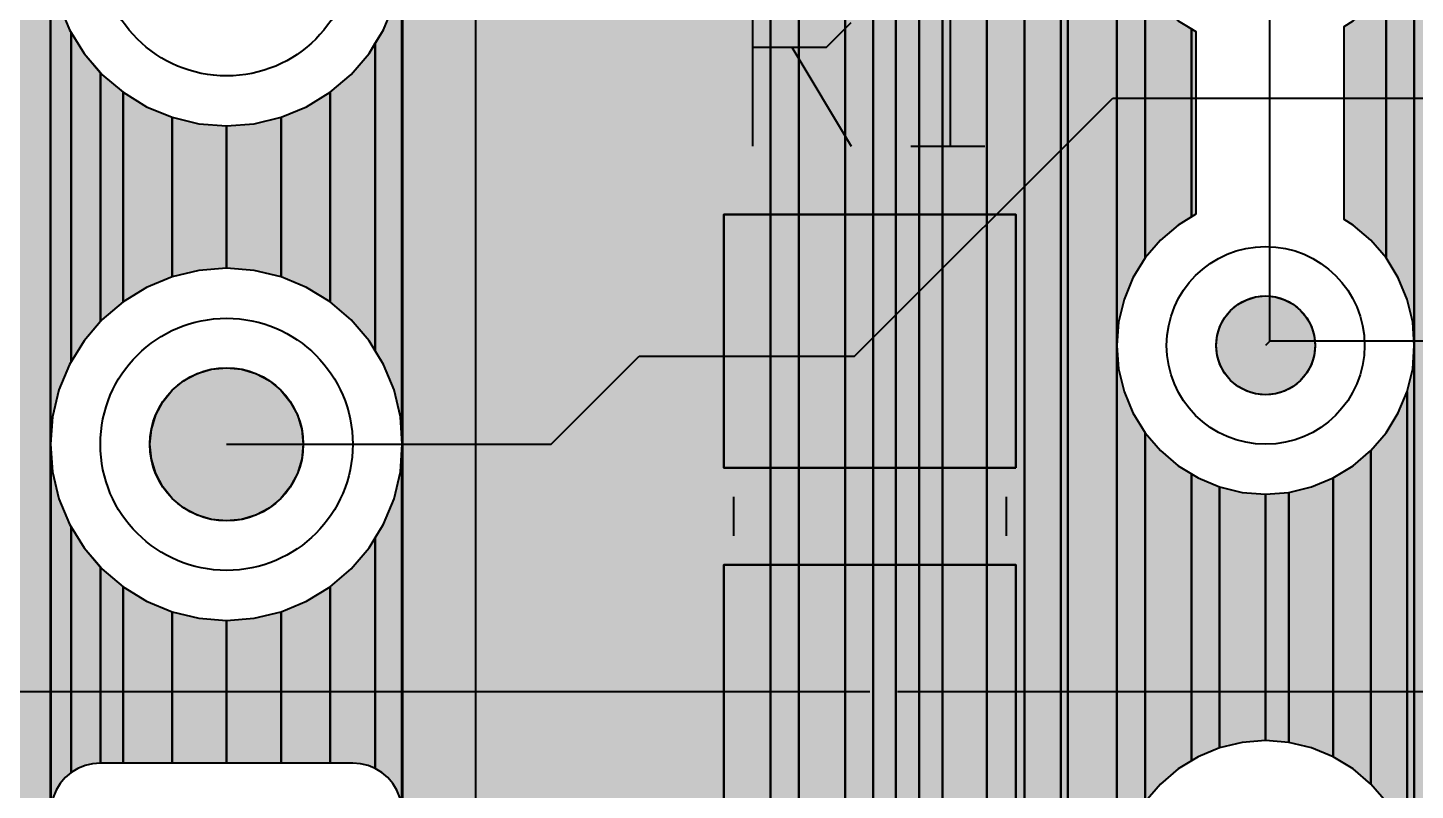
# Model space of a CAD drawing. Header units: millimetres. Extents: x 1.4 to 58.4, y 2.1 to 36.1.
# Drawn here: x 5.85 to 12.97, y 13.78 to 17.7 of the extents above; entities that cross this region are included whole.
import ezdxf

# ---------------------------------------------------------------- set-up
doc = ezdxf.new("R2010")
doc.units = ezdxf.units.MM
for name, color, linetype in [('bottom_copper', 7, 'Continuous'), ('drill_plated', 7, 'Continuous'), ('top_copper', 7, 'Continuous'), ('top_silk', 7, 'Continuous')]:
    doc.layers.add(name, color=color, linetype=linetype)

# ---------------------------------------------------------------- blocks, each defined once
blk = doc.blocks.new('Block19541')
at = {"layer": 'bottom_copper', "lineweight": 40}
for points in [[(0.894, 0), (0.6424, 0), (0.6424, 32.385), (0.894, 32.385), (0.894, 0)], [(0.6424, 13.081), (0.6353, 13.2006), (0.6073, 13.3172), (0.5614, 13.428), (0.4988, 13.5303), (0.4988, 14.9177), (0.5614, 15.02), (0.6073, 15.1308), (0.6353, 15.2474), (0.6424, 15.367), (0.6424, 13.081)], [(0.4988, 13.5303), (0.4209, 13.6215), (0.3297, 13.6994), (0.2833, 13.7278), (0.2833, 14.7202), (0.3297, 14.7486), (0.4209, 14.8265), (0.4988, 14.9177), (0.4988, 13.5303)], [(0.6424, 10.287), (0.6353, 10.4066), (0.6073, 10.5232), (0.6073, 12.8448), (0.6353, 12.9614), (0.6424, 13.081), (0.6424, 10.287)], [(0.6073, 10.5232), (0.5614, 10.634), (0.4988, 10.7363), (0.4209, 10.8275), (0.4209, 12.5405), (0.4988, 12.6317), (0.5614, 12.734), (0.6073, 12.8448), (0.6073, 10.5232)], [(0.4209, 10.8275), (0.3297, 10.9054), (0.2274, 10.968), (0.2274, 12.4), (0.3297, 12.4626), (0.4209, 12.5405), (0.4209, 10.8275)], [(0.2274, 10.968), (0.1166, 11.0139), (0, 11.0419), (0, 12.3261), (0.1166, 12.3541), (0.2274, 12.4), (0.2274, 10.968)], [(0, 11.0419), (-0.1196, 11.0514), (-0.1208, 11.0513), (-0.1208, 12.3167), (-0.1196, 12.3167), (0, 12.3261), (0, 11.0419)]]:
    blk.add_hatch(color=7, dxfattribs=at).paths.add_polyline_path(points, flags=0)
at = {"layer": 'bottom_copper', "color": 7, "lineweight": 40}
for points in [[(0.894, 0), (0.6424, 0), (0.6424, 32.385), (0.894, 32.385), (0.894, 0)], [(0.6424, 13.081), (0.6353, 13.2006), (0.6073, 13.3172), (0.5614, 13.428), (0.4988, 13.5303), (0.4988, 14.9177), (0.5614, 15.02), (0.6073, 15.1308), (0.6353, 15.2474), (0.6424, 15.367), (0.6424, 13.081)], [(0.4988, 13.5303), (0.4209, 13.6215), (0.3297, 13.6994), (0.2833, 13.7278), (0.2833, 14.7202), (0.3297, 14.7486), (0.4209, 14.8265), (0.4988, 14.9177), (0.4988, 13.5303)], [(0.6424, 10.287), (0.6353, 10.4066), (0.6073, 10.5232), (0.6073, 12.8448), (0.6353, 12.9614), (0.6424, 13.081), (0.6424, 10.287)], [(0.6073, 10.5232), (0.5614, 10.634), (0.4988, 10.7363), (0.4209, 10.8275), (0.4209, 12.5405), (0.4988, 12.6317), (0.5614, 12.734), (0.6073, 12.8448), (0.6073, 10.5232)], [(0.4209, 10.8275), (0.3297, 10.9054), (0.2274, 10.968), (0.2274, 12.4), (0.3297, 12.4626), (0.4209, 12.5405), (0.4209, 10.8275)], [(0.2274, 10.968), (0.1166, 11.0139), (0, 11.0419), (0, 12.3261), (0.1166, 12.3541), (0.2274, 12.4), (0.2274, 10.968)], [(0, 11.0419), (-0.1196, 11.0514), (-0.1208, 11.0513), (-0.1208, 12.3167), (-0.1196, 12.3167), (0, 12.3261), (0, 11.0419)]]:
    blk.add_lwpolyline(points, close=True, dxfattribs=at)
blk = doc.blocks.new('Block20023')
at = {"layer": 'bottom_copper', "lineweight": 40}
for points in [[(0, 10.0259), (-0.1196, 10.0354), (-0.1208, 10.0353), (-0.1208, 32.385), (0, 32.385), (0, 10.0259)], [(0.2274, 9.952), (0.1166, 9.9979), (0, 10.0259), (0, 32.385), (0.2274, 32.385), (0.2274, 9.952)], [(0.4209, 9.8115), (0.3297, 9.8894), (0.2274, 9.952), (0.2274, 32.385), (0.4209, 32.385), (0.4209, 9.8115)], [(0.6073, 9.5072), (0.5614, 9.618), (0.4988, 9.7203), (0.4209, 9.8115), (0.4209, 32.385), (0.6073, 32.385), (0.6073, 9.5072)], [(0.6424, 9.271), (0.6353, 9.3906), (0.6073, 9.5072), (0.6073, 32.385), (0.6424, 32.385), (0.6424, 9.271)], [(0.8941, 0), (0.6424, 0), (0.6424, 32.385), (0.8941, 32.385), (0.8941, 0)], [(1.04, 13.5303), (0.9774, 13.428), (0.9315, 13.3172), (0.9035, 13.2006), (0.8941, 13.081), (0.8941, 15.367), (0.9035, 15.2474), (0.9315, 15.1308), (0.9774, 15.02), (1.04, 14.9177), (1.04, 13.5303)], [(1.2774, 13.7412), (1.2091, 13.6994), (1.1179, 13.6215), (1.04, 13.5303), (1.04, 14.9177), (1.1179, 14.8265), (1.2091, 14.7486), (1.2774, 14.7068), (1.2774, 13.7412)], [(1.2993, 13.7546), (1.2774, 13.7412), (1.2774, 14.7068), (1.2993, 14.6934), (1.2993, 13.7546)], [(1.04, 10.7363), (0.9774, 10.634), (0.9315, 10.5232), (0.9035, 10.4066), (0.8941, 10.287), (0.8941, 13.081), (0.9035, 12.9614), (0.9315, 12.8448), (0.9774, 12.734), (1.04, 12.6317), (1.04, 10.7363)], [(1.2774, 10.9472), (1.2091, 10.9054), (1.1179, 10.8275), (1.04, 10.7363), (1.04, 12.6317), (1.1179, 12.5405), (1.2091, 12.4626), (1.2774, 12.4208), (1.2774, 10.9472)], [(1.4222, 11.0139), (1.3114, 10.968), (1.2774, 10.9472), (1.2774, 12.4208), (1.3114, 12.4), (1.4222, 12.3541), (1.4222, 11.0139)], [(1.6572, 11.0513), (1.5388, 11.0419), (1.4222, 11.0139), (1.4222, 12.3541), (1.5388, 12.3261), (1.6572, 12.3167), (1.6572, 11.0513)]]:
    blk.add_hatch(color=7, dxfattribs=at).paths.add_polyline_path(points, flags=0)
at = {"layer": 'bottom_copper', "color": 7, "lineweight": 40}
for points in [[(0, 10.0259), (-0.1196, 10.0354), (-0.1208, 10.0353), (-0.1208, 32.385), (0, 32.385), (0, 10.0259)], [(0.2274, 9.952), (0.1166, 9.9979), (0, 10.0259), (0, 32.385), (0.2274, 32.385), (0.2274, 9.952)], [(0.4209, 9.8115), (0.3297, 9.8894), (0.2274, 9.952), (0.2274, 32.385), (0.4209, 32.385), (0.4209, 9.8115)], [(0.6073, 9.5072), (0.5614, 9.618), (0.4988, 9.7203), (0.4209, 9.8115), (0.4209, 32.385), (0.6073, 32.385), (0.6073, 9.5072)], [(0.6424, 9.271), (0.6353, 9.3906), (0.6073, 9.5072), (0.6073, 32.385), (0.6424, 32.385), (0.6424, 9.271)], [(0.8941, 0), (0.6424, 0), (0.6424, 32.385), (0.8941, 32.385), (0.8941, 0)], [(1.04, 13.5303), (0.9774, 13.428), (0.9315, 13.3172), (0.9035, 13.2006), (0.8941, 13.081), (0.8941, 15.367), (0.9035, 15.2474), (0.9315, 15.1308), (0.9774, 15.02), (1.04, 14.9177), (1.04, 13.5303)], [(1.2774, 13.7412), (1.2091, 13.6994), (1.1179, 13.6215), (1.04, 13.5303), (1.04, 14.9177), (1.1179, 14.8265), (1.2091, 14.7486), (1.2774, 14.7068), (1.2774, 13.7412)], [(1.2993, 13.7546), (1.2774, 13.7412), (1.2774, 14.7068), (1.2993, 14.6934), (1.2993, 13.7546)], [(1.04, 10.7363), (0.9774, 10.634), (0.9315, 10.5232), (0.9035, 10.4066), (0.8941, 10.287), (0.8941, 13.081), (0.9035, 12.9614), (0.9315, 12.8448), (0.9774, 12.734), (1.04, 12.6317), (1.04, 10.7363)], [(1.2774, 10.9472), (1.2091, 10.9054), (1.1179, 10.8275), (1.04, 10.7363), (1.04, 12.6317), (1.1179, 12.5405), (1.2091, 12.4626), (1.2774, 12.4208), (1.2774, 10.9472)], [(1.4222, 11.0139), (1.3114, 10.968), (1.2774, 10.9472), (1.2774, 12.4208), (1.3114, 12.4), (1.4222, 12.3541), (1.4222, 11.0139)], [(1.6572, 11.0513), (1.5388, 11.0419), (1.4222, 11.0139), (1.4222, 12.3541), (1.5388, 12.3261), (1.6572, 12.3167), (1.6572, 11.0513)]]:
    blk.add_lwpolyline(points, close=True, dxfattribs=at)
blk = doc.blocks.new('Block20798')
at = {"layer": 'bottom_copper', "lineweight": 40}
for points in [[(0.623, 10.6807), (0.6222, 10.6907), (0.6222, 32.385), (0.623, 32.385), (0.623, 10.6807)], [(2.5122, 0), (0.623, 0), (0.623, 32.385), (2.5122, 32.385), (2.5122, 0)], [(2.6581, 9.7203), (2.5955, 9.618), (2.5496, 9.5072), (2.5216, 9.3906), (2.5122, 9.271), (2.5122, 32.385), (2.6581, 32.385), (2.6581, 9.7203)], [(2.8955, 9.9312), (2.8272, 9.8894), (2.736, 9.8115), (2.6581, 9.7203), (2.6581, 32.385), (2.8955, 32.385), (2.8955, 9.9312)], [(3.0403, 9.9979), (2.9295, 9.952), (2.8955, 9.9312), (2.8955, 32.385), (3.0403, 32.385), (3.0403, 9.9979)], [(3.1569, 10.0259), (3.0403, 9.9979), (3.0403, 32.385), (3.1569, 32.385), (3.1569, 10.0259)], [(3.2753, 10.0353), (3.1569, 10.0259), (3.1569, 32.385), (3.2753, 32.385), (3.2753, 10.0353)], [(0.6222, 12.573), (0.6198, 12.6134), (0.6198, 15.0726), (0.6222, 15.113), (0.6222, 12.573)], [(0.6198, 12.6134), (0.6138, 12.7145), (0.5807, 12.8525), (0.5264, 12.9836), (0.4839, 13.0529), (0.4839, 14.6331), (0.5264, 14.7024), (0.5807, 14.8335), (0.6138, 14.9715), (0.6198, 15.0726), (0.6198, 12.6134)], [(0.4839, 13.0529), (0.4522, 13.1046), (0.3601, 13.2126), (0.2521, 13.3047), (0.2521, 14.3813), (0.3601, 14.4734), (0.4522, 14.5814), (0.4839, 14.6331), (0.4839, 13.0529)], [(0.2521, 13.3047), (0.1311, 13.3789), (0, 13.4332), (0, 14.2528), (0.1311, 14.3071), (0.2521, 14.3813), (0.2521, 13.3047)], [(0, 13.4332), (-0.138, 13.4663), (-0.2795, 13.4775), (-0.2795, 14.2085), (-0.138, 14.2197), (0, 14.2528), (0, 13.4332)], [(0.6222, 10.6907), (0.6198, 10.7205), (0.6198, 12.5326), (0.6222, 12.573), (0.6222, 10.6907)], [(0.6198, 10.7206), (0.6105, 10.7594), (0.5952, 10.7964), (0.5743, 10.8305), (0.5484, 10.8609), (0.518, 10.8868), (0.4839, 10.9077), (0.4839, 12.0931), (0.5264, 12.1624), (0.5807, 12.2935), (0.6138, 12.4315), (0.6198, 12.5326), (0.6198, 10.7206)], [(0.4839, 10.9077), (0.4469, 10.923), (0.4081, 10.9323), (0.3682, 10.9355), (0.3582, 10.9347), (0.2521, 10.9347), (0.2521, 11.8413), (0.3601, 11.9334), (0.4522, 12.0414), (0.4839, 12.0931), (0.4839, 10.9077)], [(0.2521, 10.9347), (0, 10.9347), (0, 11.7128), (0.1311, 11.7671), (0.2521, 11.8413), (0.2521, 10.9347)], [(0, 10.9347), (-0.2795, 10.9347), (-0.2795, 11.6685), (-0.138, 11.6797), (0, 11.7128), (0, 10.9347)]]:
    blk.add_hatch(color=7, dxfattribs=at).paths.add_polyline_path(points, flags=0)
at = {"layer": 'bottom_copper', "color": 7, "lineweight": 40}
for points in [[(0.623, 10.6807), (0.6222, 10.6907), (0.6222, 32.385), (0.623, 32.385), (0.623, 10.6807)], [(2.5122, 0), (0.623, 0), (0.623, 32.385), (2.5122, 32.385), (2.5122, 0)], [(2.6581, 9.7203), (2.5955, 9.618), (2.5496, 9.5072), (2.5216, 9.3906), (2.5122, 9.271), (2.5122, 32.385), (2.6581, 32.385), (2.6581, 9.7203)], [(2.8955, 9.9312), (2.8272, 9.8894), (2.736, 9.8115), (2.6581, 9.7203), (2.6581, 32.385), (2.8955, 32.385), (2.8955, 9.9312)], [(3.0403, 9.9979), (2.9295, 9.952), (2.8955, 9.9312), (2.8955, 32.385), (3.0403, 32.385), (3.0403, 9.9979)], [(3.1569, 10.0259), (3.0403, 9.9979), (3.0403, 32.385), (3.1569, 32.385), (3.1569, 10.0259)], [(3.2753, 10.0353), (3.1569, 10.0259), (3.1569, 32.385), (3.2753, 32.385), (3.2753, 10.0353)], [(0.6222, 12.573), (0.6198, 12.6134), (0.6198, 15.0726), (0.6222, 15.113), (0.6222, 12.573)], [(0.6198, 12.6134), (0.6138, 12.7145), (0.5807, 12.8525), (0.5264, 12.9836), (0.4839, 13.0529), (0.4839, 14.6331), (0.5264, 14.7024), (0.5807, 14.8335), (0.6138, 14.9715), (0.6198, 15.0726), (0.6198, 12.6134)], [(0.4839, 13.0529), (0.4522, 13.1046), (0.3601, 13.2126), (0.2521, 13.3047), (0.2521, 14.3813), (0.3601, 14.4734), (0.4522, 14.5814), (0.4839, 14.6331), (0.4839, 13.0529)], [(0.2521, 13.3047), (0.1311, 13.3789), (0, 13.4332), (0, 14.2528), (0.1311, 14.3071), (0.2521, 14.3813), (0.2521, 13.3047)], [(0, 13.4332), (-0.138, 13.4663), (-0.2795, 13.4775), (-0.2795, 14.2085), (-0.138, 14.2197), (0, 14.2528), (0, 13.4332)], [(0.6222, 10.6907), (0.6198, 10.7205), (0.6198, 12.5326), (0.6222, 12.573), (0.6222, 10.6907)], [(0.6198, 10.7206), (0.6105, 10.7594), (0.5952, 10.7964), (0.5743, 10.8305), (0.5484, 10.8609), (0.518, 10.8868), (0.4839, 10.9077), (0.4839, 12.0931), (0.5264, 12.1624), (0.5807, 12.2935), (0.6138, 12.4315), (0.6198, 12.5326), (0.6198, 10.7206)], [(0.4839, 10.9077), (0.4469, 10.923), (0.4081, 10.9323), (0.3682, 10.9355), (0.3582, 10.9347), (0.2521, 10.9347), (0.2521, 11.8413), (0.3601, 11.9334), (0.4522, 12.0414), (0.4839, 12.0931), (0.4839, 10.9077)], [(0.2521, 10.9347), (0, 10.9347), (0, 11.7128), (0.1311, 11.7671), (0.2521, 11.8413), (0.2521, 10.9347)], [(0, 10.9347), (-0.2795, 10.9347), (-0.2795, 11.6685), (-0.138, 11.6797), (0, 11.7128), (0, 10.9347)]]:
    blk.add_lwpolyline(points, close=True, dxfattribs=at)
blk = doc.blocks.new('Block21701')
at = {"layer": 'bottom_copper', "lineweight": 40}
for points in [[(0.7753, 0), (0.0415, 0), (0.0415, 32.385), (0.7753, 32.385), (0.7753, 0)], [(0.8823, 12.9973), (0.8739, 12.9836), (0.8196, 12.8525), (0.7865, 12.7145), (0.7753, 12.573), (0.7753, 15.113), (0.7865, 14.9715), (0.8196, 14.8335), (0.8739, 14.7024), (0.8823, 14.6887), (0.8823, 12.9973)], [(1.0321, 13.2031), (0.9481, 13.1046), (0.8823, 12.9973), (0.8823, 14.6887), (0.9481, 14.5814), (1.0321, 14.4829), (1.0321, 13.2031)], [(1.1482, 13.3047), (1.0402, 13.2126), (1.0321, 13.2031), (1.0321, 14.4829), (1.0402, 14.4734), (1.1482, 14.3813), (1.1482, 13.3047)], [(1.4003, 13.4332), (1.2692, 13.3789), (1.1482, 13.3047), (1.1482, 14.3813), (1.2692, 14.3071), (1.4003, 14.2528), (1.4003, 13.4332)], [(1.6798, 13.4775), (1.5383, 13.4663), (1.4003, 13.4332), (1.4003, 14.2528), (1.5383, 14.2197), (1.6798, 14.2085), (1.6798, 13.4775)], [(0.7773, 0), (0.7753, 0), (0.7753, 12.573), (0.7773, 12.5477), (0.7773, 0)], [(0.8823, 10.8868), (0.8519, 10.8609), (0.826, 10.8305), (0.8051, 10.7964), (0.7898, 10.7594), (0.7805, 10.7206), (0.7773, 10.6807), (0.7773, 12.5477), (0.7865, 12.4315), (0.8196, 12.2935), (0.8739, 12.1624), (0.8823, 12.1487), (0.8823, 10.8868)], [(1.0321, 10.9355), (0.9923, 10.9323), (0.9534, 10.923), (0.9164, 10.9077), (0.8823, 10.8868), (0.8823, 12.1487), (0.9481, 12.0414), (1.0321, 11.9429), (1.0321, 10.9355)], [(1.1482, 10.9347), (1.0421, 10.9347), (1.0321, 10.9355), (1.0321, 11.9429), (1.0402, 11.9334), (1.1482, 11.8413), (1.1482, 10.9347)], [(1.4003, 10.9347), (1.1482, 10.9347), (1.1482, 11.8413), (1.2692, 11.7671), (1.4003, 11.7128), (1.4003, 10.9347)], [(1.6798, 10.9347), (1.4003, 10.9347), (1.4003, 11.7128), (1.5383, 11.6797), (1.6798, 11.6685), (1.6798, 10.9347)]]:
    blk.add_hatch(color=7, dxfattribs=at).paths.add_polyline_path(points, flags=0)
at = {"layer": 'bottom_copper', "color": 7, "lineweight": 40}
for points in [[(0.7753, 0), (0.0415, 0), (0.0415, 32.385), (0.7753, 32.385), (0.7753, 0)], [(0.8823, 12.9973), (0.8739, 12.9836), (0.8196, 12.8525), (0.7865, 12.7145), (0.7753, 12.573), (0.7753, 15.113), (0.7865, 14.9715), (0.8196, 14.8335), (0.8739, 14.7024), (0.8823, 14.6887), (0.8823, 12.9973)], [(1.0321, 13.2031), (0.9481, 13.1046), (0.8823, 12.9973), (0.8823, 14.6887), (0.9481, 14.5814), (1.0321, 14.4829), (1.0321, 13.2031)], [(1.1482, 13.3047), (1.0402, 13.2126), (1.0321, 13.2031), (1.0321, 14.4829), (1.0402, 14.4734), (1.1482, 14.3813), (1.1482, 13.3047)], [(1.4003, 13.4332), (1.2692, 13.3789), (1.1482, 13.3047), (1.1482, 14.3813), (1.2692, 14.3071), (1.4003, 14.2528), (1.4003, 13.4332)], [(1.6798, 13.4775), (1.5383, 13.4663), (1.4003, 13.4332), (1.4003, 14.2528), (1.5383, 14.2197), (1.6798, 14.2085), (1.6798, 13.4775)], [(0.7773, 0), (0.7753, 0), (0.7753, 12.573), (0.7773, 12.5477), (0.7773, 0)], [(0.8823, 10.8868), (0.8519, 10.8609), (0.826, 10.8305), (0.8051, 10.7964), (0.7898, 10.7594), (0.7805, 10.7206), (0.7773, 10.6807), (0.7773, 12.5477), (0.7865, 12.4315), (0.8196, 12.2935), (0.8739, 12.1624), (0.8823, 12.1487), (0.8823, 10.8868)], [(1.0321, 10.9355), (0.9923, 10.9323), (0.9534, 10.923), (0.9164, 10.9077), (0.8823, 10.8868), (0.8823, 12.1487), (0.9481, 12.0414), (1.0321, 11.9429), (1.0321, 10.9355)], [(1.1482, 10.9347), (1.0421, 10.9347), (1.0321, 10.9355), (1.0321, 11.9429), (1.0402, 11.9334), (1.1482, 11.8413), (1.1482, 10.9347)], [(1.4003, 10.9347), (1.1482, 10.9347), (1.1482, 11.8413), (1.2692, 11.7671), (1.4003, 11.7128), (1.4003, 10.9347)], [(1.6798, 10.9347), (1.4003, 10.9347), (1.4003, 11.7128), (1.5383, 11.6797), (1.6798, 11.6685), (1.6798, 10.9347)]]:
    blk.add_lwpolyline(points, close=True, dxfattribs=at)

msp = doc.modelspace()

# ---------------------------------------------------------------- hatches: boundary and pattern name
at = {"layer": 'bottom_copper', "lineweight": 40}
for points in [[(12.4491, 16.0194), (12.4347, 15.9718), (12.4112, 15.9279), (12.3796, 15.8894), (12.3411, 15.8578), (12.2972, 15.8343), (12.2496, 15.8199), (12.2, 15.815), (12.1504, 15.8199), (12.1028, 15.8343), (12.0589, 15.8578), (12.0204, 15.8894), (11.9888, 15.9279), (11.9653, 15.9718), (11.9509, 16.0194), (11.946, 16.069), (11.9509, 16.1186), (11.9653, 16.1662), (11.9888, 16.2101), (12.0204, 16.2486), (12.0589, 16.2802), (12.1028, 16.3037), (12.1504, 16.3181), (12.2, 16.323), (12.2496, 16.3181), (12.2972, 16.3037), (12.3411, 16.2802), (12.3796, 16.2486), (12.4112, 16.2101), (12.4347, 16.1662), (12.4491, 16.1186), (12.454, 16.069), (12.4491, 16.0194)], [(7.2521, 15.4842), (7.2297, 15.4103), (7.1933, 15.3423), (7.1444, 15.2826), (7.0847, 15.2337), (7.0167, 15.1973), (6.9428, 15.1749), (6.866, 15.1673), (6.7892, 15.1749), (6.7153, 15.1973), (6.6473, 15.2337), (6.5876, 15.2826), (6.5387, 15.3423), (6.5023, 15.4103), (6.4799, 15.4842), (6.4723, 15.561), (6.4799, 15.6378), (6.5023, 15.7117), (6.5387, 15.7797), (6.5876, 15.8394), (6.6473, 15.8883), (6.7153, 15.9247), (6.7892, 15.9471), (6.866, 15.9547), (6.9428, 15.9471), (7.0167, 15.9247), (7.0847, 15.8883), (7.1444, 15.8394), (7.1933, 15.7797), (7.2297, 15.7117), (7.2521, 15.6378), (7.2597, 15.561), (7.2521, 15.4842)]]:
    msp.add_hatch(color=7, dxfattribs=at).paths.add_polyline_path(points, flags=0)
at = {"layer": 'drill_plated', "lineweight": 40}
for points in [[(12.4491, 16.0194), (12.4347, 15.9718), (12.4112, 15.9279), (12.3796, 15.8894), (12.3411, 15.8578), (12.2972, 15.8343), (12.2496, 15.8199), (12.2, 15.815), (12.1504, 15.8199), (12.1028, 15.8343), (12.0589, 15.8578), (12.0204, 15.8894), (11.9888, 15.9279), (11.9653, 15.9718), (11.9509, 16.0194), (11.946, 16.069), (11.9509, 16.1186), (11.9653, 16.1662), (11.9888, 16.2101), (12.0204, 16.2486), (12.0589, 16.2802), (12.1028, 16.3037), (12.1504, 16.3181), (12.2, 16.323), (12.2496, 16.3181), (12.2972, 16.3037), (12.3411, 16.2802), (12.3796, 16.2486), (12.4112, 16.2101), (12.4347, 16.1662), (12.4491, 16.1186), (12.454, 16.069), (12.4491, 16.0194)], [(7.2521, 15.4842), (7.2297, 15.4103), (7.1933, 15.3423), (7.1444, 15.2826), (7.0847, 15.2337), (7.0167, 15.1973), (6.9428, 15.1749), (6.866, 15.1673), (6.7892, 15.1749), (6.7153, 15.1973), (6.6473, 15.2337), (6.5876, 15.2826), (6.5387, 15.3423), (6.5023, 15.4103), (6.4799, 15.4842), (6.4723, 15.561), (6.4799, 15.6378), (6.5023, 15.7117), (6.5387, 15.7797), (6.5876, 15.8394), (6.6473, 15.8883), (6.7153, 15.9247), (6.7892, 15.9471), (6.866, 15.9547), (6.9428, 15.9471), (7.0167, 15.9247), (7.0847, 15.8883), (7.1444, 15.8394), (7.1933, 15.7797), (7.2297, 15.7117), (7.2521, 15.6378), (7.2597, 15.561), (7.2521, 15.4842)]]:
    msp.add_hatch(color=7, dxfattribs=at).paths.add_polyline_path(points, flags=0)
at = {"layer": 'top_copper', "lineweight": 40}
for points in [[(10.9178, 15.4408), (9.4182, 15.4408), (9.4182, 16.7408), (10.9178, 16.7408), (10.9178, 15.4408)], [(12.4491, 16.0194), (12.4347, 15.9718), (12.4112, 15.9279), (12.3796, 15.8894), (12.3411, 15.8578), (12.2972, 15.8343), (12.2496, 15.8199), (12.2, 15.815), (12.1504, 15.8199), (12.1028, 15.8343), (12.0589, 15.8578), (12.0204, 15.8894), (11.9888, 15.9279), (11.9653, 15.9718), (11.9509, 16.0194), (11.946, 16.069), (11.9509, 16.1186), (11.9653, 16.1662), (11.9888, 16.2101), (12.0204, 16.2486), (12.0589, 16.2802), (12.1028, 16.3037), (12.1504, 16.3181), (12.2, 16.323), (12.2496, 16.3181), (12.2972, 16.3037), (12.3411, 16.2802), (12.3796, 16.2486), (12.4112, 16.2101), (12.4347, 16.1662), (12.4491, 16.1186), (12.454, 16.069), (12.4491, 16.0194)], [(7.2521, 15.4842), (7.2297, 15.4103), (7.1933, 15.3423), (7.1444, 15.2826), (7.0847, 15.2337), (7.0167, 15.1973), (6.9428, 15.1749), (6.866, 15.1673), (6.7892, 15.1749), (6.7153, 15.1973), (6.6473, 15.2337), (6.5876, 15.2826), (6.5387, 15.3423), (6.5023, 15.4103), (6.4799, 15.4842), (6.4723, 15.561), (6.4799, 15.6378), (6.5023, 15.7117), (6.5387, 15.7797), (6.5876, 15.8394), (6.6473, 15.8883), (6.7153, 15.9247), (6.7892, 15.9471), (6.866, 15.9547), (6.9428, 15.9471), (7.0167, 15.9247), (7.0847, 15.8883), (7.1444, 15.8394), (7.1933, 15.7797), (7.2297, 15.7117), (7.2521, 15.6378), (7.2597, 15.561), (7.2521, 15.4842)], [(10.9178, 13.641), (9.4182, 13.641), (9.4182, 14.941), (10.9178, 14.941), (10.9178, 13.641)]]:
    msp.add_hatch(color=7, dxfattribs=at).paths.add_polyline_path(points, flags=0)

# ---------------------------------------------------------------- linework, layer by layer
at = {"layer": 'bottom_copper', "color": 7, "lineweight": 40}
for p, q in [((10.4208, 13.0233), (10.4208, 35.373)), ((10.4208, 35.373), (10.4208, 13.0233)), ((12.2219, 16.0909), (12.2219, 18.3331)), ((6.0058, 17.8215), (6.0601, 17.6904)), ((7.6719, 17.6904), (7.7262, 17.8215)), ((11.7507, 17.7366), (11.8409, 17.6814)), ((6.0601, 17.6904), (6.1343, 17.5694)), ((7.5977, 17.5694), (7.6719, 17.6904)), ((11.8409, 17.6814), (11.8409, 16.7426)), ((12.6029, 16.7158), (12.6029, 17.7082)), ((6.1343, 17.5694), (6.2264, 17.4614)), ((7.5056, 17.4614), (7.5977, 17.5694)), ((6.2264, 17.4614), (6.3344, 17.3693)), ((7.3976, 17.3693), (7.5056, 17.4614)), ((6.3344, 17.3693), (6.4554, 17.2951)), ((7.2766, 17.2951), (7.3976, 17.3693)), ((6.4554, 17.2951), (6.5865, 17.2408)), ((6.5865, 17.2408), (6.7245, 17.2077)), ((7.0075, 17.2077), (7.1455, 17.2408)), ((7.1455, 17.2408), (7.2766, 17.2951)), ((6.7245, 17.2077), (6.866, 17.1965)), ((6.866, 17.1965), (7.0075, 17.2077)), ((6.866, 16.4655), (6.866, 17.1965)), ((6.866, 17.1965), (6.866, 16.4655)), ((11.8409, 16.7426), (11.7507, 16.6874)), ((11.7507, 16.6874), (11.6595, 16.6095)), ((12.6493, 16.6874), (12.6029, 16.7158)), ((12.7405, 16.6095), (12.6493, 16.6874)), ((11.6595, 16.6095), (11.5816, 16.5183)), ((12.8184, 16.5183), (12.7405, 16.6095)), ((6.7245, 16.4543), (6.5865, 16.4212)), ((6.866, 16.4655), (6.7245, 16.4543)), ((7.0075, 16.4543), (6.866, 16.4655)), ((7.1455, 16.4212), (7.0075, 16.4543)), ((11.5816, 16.5183), (11.519, 16.416)), ((12.881, 16.416), (12.8184, 16.5183)), ((6.5865, 16.4212), (6.4554, 16.3669)), ((7.2766, 16.3669), (7.1455, 16.4212)), ((11.519, 16.416), (11.4731, 16.3052)), ((12.9269, 16.3052), (12.881, 16.416)), ((6.4554, 16.3669), (6.3344, 16.2927)), ((7.3976, 16.2927), (7.2766, 16.3669)), ((6.3344, 16.2927), (6.2264, 16.2006)), ((7.5056, 16.2006), (7.3976, 16.2927)), ((11.4731, 16.3052), (11.4451, 16.1886)), ((12.9549, 16.1886), (12.9269, 16.3052)), ((6.2264, 16.2006), (6.1343, 16.0926)), ((7.5977, 16.0926), (7.5056, 16.2006)), ((11.4451, 16.1886), (11.4357, 16.069)), ((12.962, 16.069), (12.9549, 16.1886)), ((6.1343, 16.0926), (6.0601, 15.9716)), ((7.6719, 15.9716), (7.5977, 16.0926)), ((11.4357, 16.069), (11.4451, 15.9494)), ((12.9549, 15.9494), (12.962, 16.069)), ((6.0601, 15.9716), (6.0058, 15.8405)), ((7.7262, 15.8405), (7.6719, 15.9716)), ((11.4451, 15.9494), (11.4731, 15.8328)), ((12.9269, 15.8328), (12.9549, 15.9494)), ((6.0058, 15.8405), (5.9727, 15.7025)), ((7.7593, 15.7025), (7.7262, 15.8405)), ((11.4731, 15.8328), (11.519, 15.722)), ((12.881, 15.722), (12.9269, 15.8328)), ((5.9727, 15.7025), (5.9615, 15.561)), ((7.7677, 15.561), (7.7593, 15.7025)), ((11.519, 15.722), (11.5816, 15.6197)), ((12.8184, 15.6197), (12.881, 15.722)), ((11.5816, 15.6197), (11.6595, 15.5285)), ((12.7405, 15.5285), (12.8184, 15.6197)), ((5.9615, 15.561), (5.9727, 15.4195)), ((7.7593, 15.4195), (7.7677, 15.561)), ((11.6595, 15.5285), (11.7507, 15.4506)), ((12.6493, 15.4506), (12.7405, 15.5285)), ((5.9727, 15.4195), (6.0058, 15.2815)), ((7.7262, 15.2815), (7.7593, 15.4195)), ((11.7507, 15.4506), (11.853, 15.388)), ((11.853, 15.388), (11.9638, 15.3421)), ((12.4362, 15.3421), (12.547, 15.388)), ((12.547, 15.388), (12.6493, 15.4506)), ((11.9638, 15.3421), (12.0804, 15.3141)), ((12.0804, 15.3141), (12.1988, 15.3047)), ((12.2, 15.3047), (12.3196, 15.3141)), ((12.3196, 15.3141), (12.4362, 15.3421)), ((6.0058, 15.2815), (6.0601, 15.1504)), ((7.6719, 15.1504), (7.7262, 15.2815)), ((12.1988, 14.0393), (12.1988, 15.3047)), ((12.1988, 15.3047), (12.2, 15.3047)), ((12.1988, 15.3047), (12.1988, 14.0393)), ((6.0601, 15.1504), (6.1343, 15.0294)), ((7.5977, 15.0294), (7.6719, 15.1504)), ((6.1343, 15.0294), (6.2264, 14.9214)), ((7.5056, 14.9214), (7.5977, 15.0294)), ((6.2264, 14.9214), (6.3344, 14.8293)), ((7.3976, 14.8293), (7.5056, 14.9214)), ((6.3344, 14.8293), (6.4554, 14.7551)), ((7.2766, 14.7551), (7.3976, 14.8293)), ((6.4554, 14.7551), (6.5865, 14.7008)), ((7.1455, 14.7008), (7.2766, 14.7551)), ((6.5865, 14.7008), (6.7245, 14.6677)), ((7.0075, 14.6677), (7.1455, 14.7008)), ((6.7245, 14.6677), (6.866, 14.6565)), ((6.866, 14.6565), (7.0075, 14.6677)), ((6.866, 13.9227), (6.866, 14.6565)), ((6.866, 14.6565), (6.866, 13.9227)), ((12.1988, 14.0393), (12.0804, 14.0299)), ((12.2, 14.0394), (12.1988, 14.0393)), ((12.3196, 14.0299), (12.2, 14.0394)), ((11.9638, 14.0019), (11.853, 13.956)), ((12.0804, 14.0299), (11.9638, 14.0019)), ((12.4362, 14.0019), (12.3196, 14.0299)), ((12.547, 13.956), (12.4362, 14.0019)), ((6.1026, 13.8957), (6.0685, 13.8748)), ((6.1396, 13.911), (6.1026, 13.8957)), ((6.1784, 13.9203), (6.1396, 13.911)), ((6.1785, 13.9203), (6.1784, 13.9203)), ((6.2183, 13.9235), (6.1785, 13.9203)), ((6.2283, 13.9227), (6.2183, 13.9235)), ((6.866, 13.9227), (6.2283, 13.9227)), ((7.5037, 13.9227), (6.866, 13.9227)), ((7.5137, 13.9235), (7.5037, 13.9227)), ((7.5536, 13.9203), (7.5137, 13.9235)), ((7.5924, 13.911), (7.5536, 13.9203)), ((7.6294, 13.8957), (7.5924, 13.911)), ((7.6635, 13.8748), (7.6294, 13.8957)), ((11.7507, 13.8934), (11.6595, 13.8155)), ((11.853, 13.956), (11.7507, 13.8934)), ((12.6493, 13.8934), (12.547, 13.956)), ((12.7405, 13.8155), (12.6493, 13.8934)), ((6.0122, 13.8185), (5.9913, 13.7844)), ((6.0381, 13.8489), (6.0122, 13.8185)), ((6.0685, 13.8748), (6.0381, 13.8489)), ((7.6939, 13.8489), (7.6635, 13.8748)), ((7.7198, 13.8185), (7.6939, 13.8489)), ((7.7407, 13.7844), (7.7198, 13.8185)), ((5.9913, 13.7844), (5.976, 13.7474)), ((7.756, 13.7474), (7.7407, 13.7844)), ((11.6595, 13.8155), (11.5816, 13.7243)), ((12.8184, 13.7243), (12.7405, 13.8155))]:
    msp.add_line(p, q, dxfattribs=at)
for points in [[(12.4491, 16.0194), (12.4347, 15.9718), (12.4112, 15.9279), (12.3796, 15.8894), (12.3411, 15.8578), (12.2972, 15.8343), (12.2496, 15.8199), (12.2, 15.815), (12.1504, 15.8199), (12.1028, 15.8343), (12.0589, 15.8578), (12.0204, 15.8894), (11.9888, 15.9279), (11.9653, 15.9718), (11.9509, 16.0194), (11.946, 16.069), (11.9509, 16.1186), (11.9653, 16.1662), (11.9888, 16.2101), (12.0204, 16.2486), (12.0589, 16.2802), (12.1028, 16.3037), (12.1504, 16.3181), (12.2, 16.323), (12.2496, 16.3181), (12.2972, 16.3037), (12.3411, 16.2802), (12.3796, 16.2486), (12.4112, 16.2101), (12.4347, 16.1662), (12.4491, 16.1186), (12.454, 16.069), (12.4491, 16.0194)], [(7.2521, 15.4842), (7.2297, 15.4103), (7.1933, 15.3423), (7.1444, 15.2826), (7.0847, 15.2337), (7.0167, 15.1973), (6.9428, 15.1749), (6.866, 15.1673), (6.7892, 15.1749), (6.7153, 15.1973), (6.6473, 15.2337), (6.5876, 15.2826), (6.5387, 15.3423), (6.5023, 15.4103), (6.4799, 15.4842), (6.4723, 15.561), (6.4799, 15.6378), (6.5023, 15.7117), (6.5387, 15.7797), (6.5876, 15.8394), (6.6473, 15.8883), (6.7153, 15.9247), (6.7892, 15.9471), (6.866, 15.9547), (6.9428, 15.9471), (7.0167, 15.9247), (7.0847, 15.8883), (7.1444, 15.8394), (7.1933, 15.7797), (7.2297, 15.7117), (7.2521, 15.6378), (7.2597, 15.561), (7.2521, 15.4842)]]:
    msp.add_lwpolyline(points, close=True, dxfattribs=at)
for centre, major_axis in [((6.866, 18.101), (0.6477, 0)), ((12.2, 16.069), (0.508, 0)), ((12.2, 16.069), (0.254, 0)), ((6.866, 15.561), (0.6477, 0)), ((6.866, 15.561), (0.3937, 0))]:
    msp.add_ellipse(centre, major_axis=major_axis, ratio=1, dxfattribs=at)
at = {"layer": 'drill_plated', "color": 7, "lineweight": 40}
for points in [[(12.4491, 16.0194), (12.4347, 15.9718), (12.4112, 15.9279), (12.3796, 15.8894), (12.3411, 15.8578), (12.2972, 15.8343), (12.2496, 15.8199), (12.2, 15.815), (12.1504, 15.8199), (12.1028, 15.8343), (12.0589, 15.8578), (12.0204, 15.8894), (11.9888, 15.9279), (11.9653, 15.9718), (11.9509, 16.0194), (11.946, 16.069), (11.9509, 16.1186), (11.9653, 16.1662), (11.9888, 16.2101), (12.0204, 16.2486), (12.0589, 16.2802), (12.1028, 16.3037), (12.1504, 16.3181), (12.2, 16.323), (12.2496, 16.3181), (12.2972, 16.3037), (12.3411, 16.2802), (12.3796, 16.2486), (12.4112, 16.2101), (12.4347, 16.1662), (12.4491, 16.1186), (12.454, 16.069), (12.4491, 16.0194)], [(7.2521, 15.4842), (7.2297, 15.4103), (7.1933, 15.3423), (7.1444, 15.2826), (7.0847, 15.2337), (7.0167, 15.1973), (6.9428, 15.1749), (6.866, 15.1673), (6.7892, 15.1749), (6.7153, 15.1973), (6.6473, 15.2337), (6.5876, 15.2826), (6.5387, 15.3423), (6.5023, 15.4103), (6.4799, 15.4842), (6.4723, 15.561), (6.4799, 15.6378), (6.5023, 15.7117), (6.5387, 15.7797), (6.5876, 15.8394), (6.6473, 15.8883), (6.7153, 15.9247), (6.7892, 15.9471), (6.866, 15.9547), (6.9428, 15.9471), (7.0167, 15.9247), (7.0847, 15.8883), (7.1444, 15.8394), (7.1933, 15.7797), (7.2297, 15.7117), (7.2521, 15.6378), (7.2597, 15.561), (7.2521, 15.4842)]]:
    msp.add_lwpolyline(points, close=True, dxfattribs=at)
for centre, major_axis in [((12.2, 16.069), (0.254, 0)), ((6.866, 15.561), (0.3937, 0))]:
    msp.add_ellipse(centre, major_axis=major_axis, ratio=1, dxfattribs=at)
at = {"layer": 'top_copper', "color": 7, "lineweight": 40}
for p, q in [((10.0902, 16.013), (11.4162, 17.339)), ((11.4162, 17.339), (14.994, 17.339)), ((9.4182, 16.7408), (9.4182, 15.4408)), ((10.9178, 16.7408), (9.4182, 16.7408)), ((10.9178, 15.4408), (10.9178, 16.7408)), ((12.2219, 16.0909), (12.2, 16.069)), ((13.724, 16.0909), (12.2219, 16.0909)), ((8.532, 15.561), (8.984, 16.013)), ((8.984, 16.013), (10.0902, 16.013)), ((6.866, 15.561), (8.532, 15.561)), ((9.4182, 15.4408), (10.9178, 15.4408)), ((9.4182, 14.941), (9.4182, 13.641)), ((10.9178, 14.941), (9.4182, 14.941)), ((10.9178, 13.641), (10.9178, 14.941)), ((4.326, 14.291), (10.168, 14.291)), ((10.31, 14.291), (13.724, 14.291))]:
    msp.add_line(p, q, dxfattribs=at)
for points in [[(10.9178, 15.4408), (9.4182, 15.4408), (9.4182, 16.7408), (10.9178, 16.7408), (10.9178, 15.4408)], [(12.4491, 16.0194), (12.4347, 15.9718), (12.4112, 15.9279), (12.3796, 15.8894), (12.3411, 15.8578), (12.2972, 15.8343), (12.2496, 15.8199), (12.2, 15.815), (12.1504, 15.8199), (12.1028, 15.8343), (12.0589, 15.8578), (12.0204, 15.8894), (11.9888, 15.9279), (11.9653, 15.9718), (11.9509, 16.0194), (11.946, 16.069), (11.9509, 16.1186), (11.9653, 16.1662), (11.9888, 16.2101), (12.0204, 16.2486), (12.0589, 16.2802), (12.1028, 16.3037), (12.1504, 16.3181), (12.2, 16.323), (12.2496, 16.3181), (12.2972, 16.3037), (12.3411, 16.2802), (12.3796, 16.2486), (12.4112, 16.2101), (12.4347, 16.1662), (12.4491, 16.1186), (12.454, 16.069), (12.4491, 16.0194)], [(7.2521, 15.4842), (7.2297, 15.4103), (7.1933, 15.3423), (7.1444, 15.2826), (7.0847, 15.2337), (7.0167, 15.1973), (6.9428, 15.1749), (6.866, 15.1673), (6.7892, 15.1749), (6.7153, 15.1973), (6.6473, 15.2337), (6.5876, 15.2826), (6.5387, 15.3423), (6.5023, 15.4103), (6.4799, 15.4842), (6.4723, 15.561), (6.4799, 15.6378), (6.5023, 15.7117), (6.5387, 15.7797), (6.5876, 15.8394), (6.6473, 15.8883), (6.7153, 15.9247), (6.7892, 15.9471), (6.866, 15.9547), (6.9428, 15.9471), (7.0167, 15.9247), (7.0847, 15.8883), (7.1444, 15.8394), (7.1933, 15.7797), (7.2297, 15.7117), (7.2521, 15.6378), (7.2597, 15.561), (7.2521, 15.4842)], [(10.9178, 13.641), (9.4182, 13.641), (9.4182, 14.941), (10.9178, 14.941), (10.9178, 13.641)]]:
    msp.add_lwpolyline(points, close=True, dxfattribs=at)
for centre, major_axis in [((6.866, 18.101), (0.6477, 0)), ((12.2, 16.069), (0.508, 0)), ((12.2, 16.069), (0.254, 0)), ((6.866, 15.561), (0.6477, 0)), ((6.866, 15.561), (0.3937, 0))]:
    msp.add_ellipse(centre, major_axis=major_axis, ratio=1, dxfattribs=at)
at = {"layer": 'top_silk', "color": 7, "lineweight": 40}
for p, q in [((8.146, 10.361), (8.146, 27.121)), ((9.5652, 18.1086), (9.5652, 17.0926)), ((10.5812, 18.1086), (10.5812, 17.0926)), ((9.9462, 17.6006), (10.0732, 17.7276)), ((9.5652, 17.6006), (9.9462, 17.6006)), ((9.7684, 17.6006), (10.0732, 17.0926)), ((10.378, 17.0926), (10.759, 17.0926)), ((9.4682, 15.2907), (9.4682, 15.0911)), ((10.8678, 15.2907), (10.8678, 15.0911))]:
    msp.add_line(p, q, dxfattribs=at)

# ---------------------------------------------------------------- block references
at = {"layer": 'bottom_copper'}
for name, p in [('Block21701', (5.1862, 2.988)), ('Block20798', (7.1455, 2.988)), ('Block20023', (10.5416, 2.988)), ('Block19541', (12.3196, 2.988))]:
    msp.add_blockref(name, p, dxfattribs=at)

doc.saveas('drawing.dxf')
